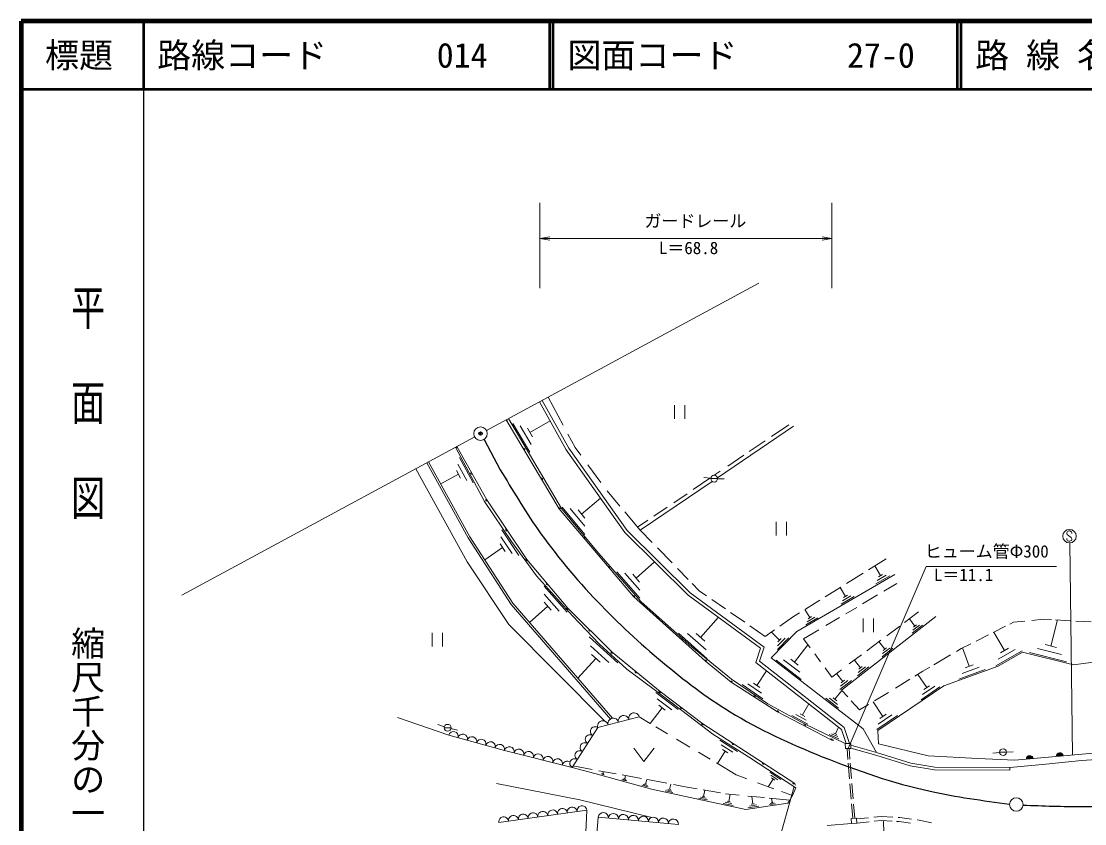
# Model space of a CAD drawing. Units: millimetres, scale not verified. Extents: x -49731810 to 680000, y -249061936 to 380000.
# Drawn here: x 40000 to 196504, y 261925 to 380000 of the extents above; entities that cross this region are included whole.
import ezdxf
from ezdxf.enums import TextEntityAlignment as Align

# ---------------------------------------------------------------- set-up
doc = ezdxf.new("R2010")
doc.units = ezdxf.units.MM
doc.header["$LTSCALE"] = 1000
doc.header["$PDMODE"] = 32
doc.header["$PDSIZE"] = 500
for name, color, linetype, lineweight in [('M-BGD', 7, 'Continuous', 13), ('M-BGD-RSTR', 3, 'Continuous', 13), ('M-STR-STR3', 7, 'Continuous', 13), ('M-TTL', 2, 'Continuous', 140), ('M-TTL-BAND', 7, 'Continuous', 25), ('M-TTL-LINE', 7, 'Continuous', 50), ('M-TTL-TXT', 7, 'Continuous', 13)]:
    doc.layers.add(name, color=color, linetype=linetype, lineweight=lineweight)
doc.layers.add('M-OTRS', color=6, linetype='Continuous')
doc.styles.add('@ＭＳ ゴシック', font='')
doc.styles.add('ＭＳ ゴシック', font='')
doc.styles.get('@ＭＳ ゴシック').set_extended_font_data('@MS Gothic')
doc.styles.get('ＭＳ ゴシック').set_extended_font_data('MS Gothic')

# ---------------------------------------------------------------- blocks, each defined once
blk = doc.blocks.new('open_arrow')
at = {"color": 0, "linetype": 'Continuous', "lineweight": -2}
blk.add_lwpolyline([(7.5, 1.25), (0, 0), (7.5, -1.25)], dxfattribs=at)

msp = doc.modelspace()

# ---------------------------------------------------------------- linework, layer by layer
at = {"layer": 'M-BGD'}
for p, q in [((116279, 324006), (120185, 316937)), ((116673, 324224), (120567, 317177)), ((117537, 324691), (119735, 320587)), ((136136, 321493), (136136, 323493)), ((137636, 323493), (137636, 321493)), ((119181, 308280), (111347, 321343)), ((111689, 321528), (119526, 308296)), ((114843, 316596), (112333, 320836)), ((117823, 321226), (114863, 319476)), ((115043, 317716), (113413, 320476)), ((115233, 318836), (114483, 320106)), ((120441, 319269), (121515, 317262)), ((142449, 312826), (153643, 320412)), ((152956, 320641), (150398, 318907)), ((149484, 318287), (147140, 316698)), ((103888, 317309), (108162, 309354)), ((104096, 317421), (108493, 309582)), ((120185, 316937), (128832, 304781)), ((120567, 317177), (129176, 305074)), ((121515, 317262), (122346, 316138)), ((146342, 316157), (143968, 314548)), ((99680, 315033), (105777, 303975)), ((99944, 315175), (106035, 304129)), ((104263, 314856), (105573, 312426)), ((104473, 315806), (106483, 312066)), ((123400, 314712), (125301, 312139)), ((98045, 314149), (105611, 300473)), ((101733, 311926), (104353, 313336)), ((104053, 313896), (104653, 312776)), ((142839, 313782), (141980, 313199)), ((131079, 305122), (141668, 312297)), ((141348, 312771), (138899, 311111)), ((141463, 312756), (140473, 312886)), ((141465, 312700), (142465, 312700)), ((142463, 312696), (143463, 312686)), ((126211, 310906), (128094, 308669)), ((137984, 310490), (136024, 309162)), ((108162, 309354), (112133, 303430)), ((108493, 309582), (114414, 300780)), ((122913, 304506), (119613, 308506)), ((125263, 309806), (122463, 307496)), ((135077, 308519), (133087, 307170)), ((130116, 295366), (119181, 308280)), ((119526, 308296), (124930, 301732)), ((122933, 305706), (120793, 308306)), ((122953, 306896), (121963, 308096)), ((128820, 307806), (131079, 305122)), ((110713, 305186), (113243, 301416)), ((132214, 306578), (130711, 305559)), ((151115, 304331), (151115, 306331)), ((152615, 306331), (152615, 304331)), ((105777, 303975), (112093, 294200)), ((106035, 304129), (112334, 294380)), ((110593, 304146), (112233, 301696)), ((128832, 304781), (138150, 295565)), ((129176, 305074), (138443, 295908)), ((131079, 305122), (132850, 303302)), ((108203, 300776), (110843, 302546)), ((110463, 303106), (111223, 301976)), ((112133, 303430), (115844, 298417)), ((133628, 302503), (135778, 300293)), ((114414, 300780), (120439, 293654)), ((124930, 301732), (131240, 294552)), ((164660, 299266), (167292, 300903)), ((105611, 300473), (111748, 291244)), ((131033, 295096), (127623, 298976)), ((133213, 300446), (130493, 298056)), ((136579, 299470), (138156, 297849)), ((165603, 299856), (166443, 298426)), ((115844, 298417), (121118, 292492)), ((131023, 296286), (128803, 298806)), ((131003, 297476), (129983, 298636)), ((168580, 298619), (154124, 290186)), ((161467, 297280), (163909, 298799)), ((167823, 298406), (165773, 297206)), ((167283, 298506), (165953, 297726)), ((166743, 298596), (166133, 298246)), ((116933, 296896), (120353, 293046)), ((138443, 295908), (149331, 287906)), ((138729, 297261), (139752, 296209)), ((139752, 296209), (140841, 295456)), ((158289, 295304), (160618, 296752)), ((160523, 296696), (161303, 295366)), ((168848, 297272), (166963, 296152)), ((112334, 294380), (126992, 277450)), ((116953, 295716), (119183, 293206)), ((116973, 294526), (118003, 293366)), ((140670, 285854), (130116, 295366)), ((131240, 294552), (138674, 287952)), ((138150, 295565), (148798, 287739)), ((141620, 294916), (143616, 293534)), ((155395, 293504), (157508, 294818)), ((162583, 295346), (160683, 294236)), ((162083, 295446), (160853, 294716)), ((161583, 295536), (161013, 295196)), ((166011, 295586), (163801, 294273)), ((112093, 294200), (126765, 277254)), ((114793, 291546), (117493, 293946)), ((120439, 293654), (126936, 287157)), ((144377, 293008), (146470, 291559)), ((153667, 292429), (154509, 292953)), ((155333, 293466), (156053, 292246)), ((162941, 293762), (161324, 292801)), ((169987, 291538), (172054, 293086)), ((111748, 291244), (125899, 277009)), ((121118, 292492), (125024, 288390)), ((142593, 292306), (139973, 289346)), ((151649, 291010), (153667, 292429)), ((157223, 292226), (155483, 291206)), ((156773, 292316), (155633, 291646)), ((156313, 292396), (155783, 292086)), ((160390, 292246), (158416, 291073)), ((174592, 292419), (160700, 281599)), ((163908, 290133), (163908, 292133)), ((165408, 292133), (165408, 290133)), ((170693, 292066), (171523, 291006)), ((172633, 291146), (171113, 289956)), ((172193, 291166), (171203, 290396)), ((171743, 291186), (171293, 290826)), ((185463, 291285), (186035, 291573)), ((186035, 291573), (187693, 291740)), ((188722, 291844), (190443, 292018)), ((190443, 292018), (191593, 291952)), ((192473, 291906), (191523, 288076)), ((192212, 291916), (194353, 291794)), ((195176, 291746), (197433, 291617)), ((100468, 287992), (100468, 289992)), ((101968, 289992), (101968, 287992)), ((140953, 286196), (136723, 289956)), ((140783, 287496), (138033, 289936)), ((140603, 288786), (139333, 289906)), ((147200, 291053), (149472, 289480)), ((149472, 289480), (150867, 290461)), ((154124, 290186), (150344, 286323)), ((150383, 290126), (151603, 288936)), ((157386, 290462), (155134, 289124)), ((167389, 289592), (169283, 291011)), ((180523, 288801), (182328, 289709)), ((183034, 290064), (184856, 290980)), ((183133, 290116), (184683, 287416)), ((123593, 289406), (127783, 285616)), ((123763, 288116), (126483, 285656)), ((125024, 288390), (129126, 284679)), ((152973, 289296), (151273, 287556)), ((152413, 289246), (151313, 288116)), ((151853, 289196), (151343, 288676)), ((155773, 288266), (153793, 285696)), ((155134, 289124), (156113, 287798)), ((164443, 287385), (166501, 288927)), ((166223, 288716), (167093, 287606)), ((178332, 287699), (179735, 288404)), ((192343, 287876), (190703, 288276)), ((123923, 286826), (125183, 285686)), ((126936, 287157), (134009, 281394)), ((138674, 287952), (144512, 283201)), ((148798, 287739), (148093, 285673)), ((149331, 287906), (148622, 285830)), ((156768, 286911), (157611, 285768)), ((161852, 285444), (163647, 286789)), ((168263, 287736), (166673, 286496)), ((167803, 287766), (166763, 286956)), ((167333, 287786), (166853, 287416)), ((174275, 285303), (176747, 286763)), ((177620, 287279), (178332, 287699)), ((178503, 287786), (179493, 285086)), ((187283, 287356), (183413, 285146)), ((186273, 287556), (183763, 286116)), ((187343, 287170), (183778, 285125)), ((185263, 287746), (184103, 287076)), ((194851, 285295), (187343, 287170)), ((193843, 285756), (188373, 287116)), ((193093, 286816), (189543, 287696)), ((209900, 287387), (194851, 285295)), ((121903, 283326), (124553, 286256)), ((144454, 282764), (140670, 285854)), ((148093, 285673), (160712, 275809)), ((148622, 285830), (161096, 276079)), ((150344, 286323), (163886, 275897)), ((154773, 283166), (151093, 285996)), ((154563, 284216), (152163, 286056)), ((154343, 285266), (153233, 286116)), ((158290, 284849), (159275, 283514)), ((162613, 286006), (163523, 284846)), ((164733, 284996), (163073, 283696)), ((164253, 285016), (163173, 284176)), ((163763, 285036), (163273, 284646)), ((172677, 284360), (173689, 284957)), ((183778, 285125), (175766, 282197)), ((180963, 284966), (178453, 284046)), ((180073, 285296), (178913, 284876)), ((129126, 284679), (133553, 281359)), ((149683, 284426), (148233, 282276)), ((159275, 283514), (160714, 284591)), ((159973, 284036), (160913, 282836)), ((171486, 283630), (172677, 284360)), ((171923, 283896), (173243, 281946)), ((181843, 284626), (177983, 283216)), ((151293, 278390), (144454, 282764)), ((144512, 283201), (149879, 279575)), ((149143, 280316), (146073, 282396)), ((148923, 281146), (146923, 282496)), ((148693, 281966), (147773, 282586)), ((162163, 282986), (160453, 281656)), ((161663, 283016), (160553, 282146)), ((161163, 283036), (160653, 282636)), ((175766, 282197), (166048, 275632)), ((168637, 281885), (170776, 283195)), ((175193, 282056), (172413, 280176)), ((174423, 282146), (172623, 280926)), ((173653, 282226), (172823, 281666)), ((133403, 281216), (136673, 278716)), ((133553, 281359), (138241, 277778)), ((133603, 280296), (135733, 278666)), ((134009, 281394), (140297, 276626)), ((160253, 278946), (158383, 280386)), ((160143, 279486), (158923, 280416)), ((160023, 280016), (159463, 280446)), ((160753, 281536), (159743, 280236)), ((160700, 281599), (161633, 280573)), ((165550, 279994), (167611, 281257)), ((132543, 276696), (134293, 278996)), ((133803, 279366), (134783, 278616)), ((149879, 279575), (155247, 276601)), ((155883, 279586), (154963, 277926)), ((162125, 280031), (163371, 278660)), ((163371, 278660), (164696, 279472)), ((165353, 279876), (166803, 277726)), ((102916, 274968), (95351, 277534)), ((130949, 277648), (124829, 276085)), ((132543, 276695), (130949, 277648)), ((138241, 277778), (141756, 275109)), ((159208, 274259), (151293, 278390)), ((155753, 276556), (153383, 277866)), ((155533, 277146), (153993, 277996)), ((155313, 277726), (154603, 278116)), ((168953, 277846), (165893, 275776)), ((168113, 277946), (166123, 276596)), ((167263, 278036), (166343, 277416)), ((102273, 276206), (101323, 276516)), ((102244, 276050), (103244, 276050)), ((103233, 275926), (104203, 275686)), ((124829, 276085), (121049, 270213)), ((135109, 275160), (133381, 276193)), ((140297, 276626), (153710, 267928)), ((155247, 276601), (161267, 273734)), ((160273, 276146), (159803, 275166)), ((160712, 275809), (161394, 273736)), ((161096, 276079), (161865, 273743)), ((163886, 275897), (165880, 272408)), ((166048, 275632), (166176, 273669)), ((111100, 272712), (102916, 274968)), ((138409, 273185), (136449, 274358)), ((141756, 275109), (147030, 271789)), ((142793, 274216), (145413, 272566)), ((160303, 274416), (158903, 275076)), ((160163, 274746), (159253, 275176)), ((160013, 275066), (159593, 275266)), ((121049, 270213), (111100, 272712)), ((130141, 273065), (131641, 271065)), ((131641, 271065), (133141, 273065)), ((141362, 271419), (139660, 272437)), ((142453, 270766), (143613, 272606)), ((143003, 273536), (144713, 272466)), ((143213, 272856), (144003, 272356)), ((161267, 273734), (162067, 273746)), ((161278, 272975), (161267, 273734)), ((162078, 272986), (161278, 272975)), ((161661, 271398), (161533, 272978)), ((161958, 271448), (161834, 272983)), ((162067, 273746), (162078, 272986)), ((162071, 273479), (165880, 272408)), ((162077, 273062), (165765, 272024)), ((165880, 272408), (170896, 270820)), ((166176, 273669), (173449, 271932)), ((183973, 272416), (182983, 272326)), ((183978, 272452), (184978, 272452)), ((184973, 272466), (185973, 272496)), ((186224, 271256), (203826, 272865)), ((145207, 269119), (142291, 270864)), ((147030, 271789), (153996, 267231)), ((161892, 268537), (161708, 270819)), ((162191, 268565), (162006, 270849)), ((165765, 272024), (170804, 270430)), ((170896, 270820), (174451, 270250)), ((173449, 271932), (180753, 271513)), ((180753, 271513), (186224, 271256)), ((190792, 270672), (196042, 271227)), ((196042, 271227), (199666, 271485)), ((124425, 269298), (121049, 270213)), ((121183, 270421), (124039, 269904)), ((132724, 267010), (124425, 269298)), ((125010, 269728), (127532, 269272)), ((125773, 269126), (125363, 269246)), ((125723, 269216), (125453, 269286)), ((125663, 269296), (125543, 269326)), ((125683, 269606), (125603, 269316)), ((150173, 269496), (151763, 268456)), ((170804, 270430), (174418, 269851)), ((174418, 269851), (185467, 269796)), ((174451, 270250), (185469, 270196)), ((185467, 269796), (185469, 270196)), ((185469, 270196), (190792, 270672)), ((109931, 267832), (122220, 265442)), ((129093, 268216), (128383, 268406)), ((128418, 269111), (129451, 268924)), ((129003, 268356), (128543, 268486)), ((128903, 268496), (128693, 268556)), ((128933, 269016), (128803, 268526)), ((129451, 268924), (131273, 268580)), ((132143, 267536), (131513, 267706)), ((132013, 267726), (131723, 267796)), ((132053, 268436), (131873, 267766)), ((132175, 268409), (134980, 267879)), ((135583, 267766), (135413, 266986)), ((136009, 267685), (137720, 267361)), ((146780, 268537), (145207, 269119)), ((150737, 267073), (148347, 267957)), ((149923, 267376), (150653, 268496)), ((150293, 269076), (151333, 268396)), ((150413, 268656), (150893, 268336)), ((162134, 265546), (161952, 267806)), ((162430, 265612), (162250, 267840)), ((132273, 267336), (131303, 267606)), ((146617, 263997), (132724, 267010)), ((135903, 266526), (134783, 266766)), ((135743, 266736), (135013, 266896)), ((135583, 266946), (135243, 267016)), ((137720, 267361), (139466, 267054)), ((140345, 266900), (142892, 266452)), ((140613, 266856), (140423, 265956)), ((143644, 266320), (145647, 266126)), ((144343, 266256), (144123, 265216)), ((153475, 266059), (151891, 266645)), ((153085, 265408), (153475, 266059)), ((153996, 267231), (153475, 266059)), ((122220, 265442), (132801, 262858)), ((140983, 265426), (139683, 265706)), ((140803, 265666), (139953, 265856)), ((140613, 265906), (140223, 265996)), ((144763, 264596), (143273, 264926)), ((144553, 264886), (143583, 265096)), ((144343, 265166), (143893, 265256)), ((152794, 264945), (146617, 263997)), ((146923, 266003), (149374, 265766)), ((148523, 264496), (146943, 264246)), ((148213, 264686), (147183, 264526)), ((147903, 264876), (147423, 264806)), ((147493, 265946), (147663, 264846)), ((150056, 265701), (153085, 265408)), ((150973, 264866), (150103, 264736)), ((150803, 264976), (150233, 264886)), ((150623, 265076), (150363, 265036)), ((150403, 265666), (150493, 265056)), ((153085, 265408), (152794, 264945)), ((162362, 262727), (162189, 264868)), ((162662, 262744), (162497, 264790)), ((110272, 262097), (123244, 263940)), ((123244, 263940), (122971, 258342)), ((165444, 262885), (166533, 262999)), ((166533, 262999), (168263, 262896)), ((124540, 258549), (124923, 262893)), ((124923, 262893), (136703, 261815)), ((158596, 261676), (162175, 261954)), ((162132, 262715), (162931, 262759)), ((162175, 261954), (162132, 262715)), ((162974, 261999), (162175, 261954)), ((162931, 262759), (162974, 261999)), ((162939, 262622), (164691, 262806)), ((163002, 262025), (164778, 262212)), ((165504, 262288), (166547, 262397)), ((166547, 262397), (168160, 262301)), ((166903, 262376), (166943, 260486)), ((168823, 262261), (169218, 262238)), ((169024, 262850), (169275, 262835)), ((169218, 262238), (170877, 262020)), ((169275, 262835), (171012, 262607)), ((171852, 262497), (172134, 262460)), ((172134, 262460), (173951, 262076))]:
    msp.add_line(p, q, dxfattribs=at)
at = {"layer": 'M-BGD', "lineweight": 25}
msp.add_line((108104, 318470), (110494, 314015), dxfattribs=at)
at = {"layer": 'M-BGD'}
for centre in [(141965, 312700), (102744, 276050), (184478, 272452)]:
    msp.add_circle(centre, 500, dxfattribs=at)
for centre, radius, start, end in [((111347, 321343), 150, 300.9498, 28.40776), ((104096, 317421), 150, 208.40776, 299.28648), ((113958, 316989), 150, 300.9498, 120.9498), ((106295, 313502), 150, 119.28648, 299.28648), ((116569, 312635), 150, 300.9498, 120.9498), ((108493, 309582), 150, 119.28648, 303.92553), ((119181, 308280), 150, 310.25707, 120.9498), ((111453, 305181), 150, 123.92553, 303.92553), ((122826, 303976), 150, 310.25707, 130.25707), ((114414, 300780), 150, 123.92553, 310.21747), ((126471, 299671), 150, 310.25707, 130.25707), ((117426, 297217), 150, 130.21747, 310.21747), ((130116, 295366), 150, 317.97116, 130.25707), ((120439, 293654), 150, 130.21747, 315), ((133634, 292195), 150, 317.97116, 137.97116), ((123688, 290406), 150, 135, 315), ((137152, 289025), 150, 317.97116, 137.97116), ((126936, 287157), 150, 135, 320.82634), ((140670, 285854), 150, 320.76789, 137.97116), ((130473, 284275), 150, 140.82634, 320.82634), ((144454, 282764), 150, 327.39727, 140.76789), ((134009, 281394), 150, 140.82634, 322.82575), ((147873, 280577), 150, 327.39727, 147.39727), ((137153, 279010), 150, 142.82575, 322.82575), ((125594, 276281), 790, 14.32272, 194.32272), ((127124, 276671), 790, 14.32272, 194.32272), ((128654, 277062), 790, 14.32272, 194.32272), ((130184, 277453), 790, 14.32272, 194.32272), ((151293, 278390), 150, 332.4386, 147.39727), ((103598, 274780), 707, 344.58776, 164.58776), ((124451, 275498), 698, 57.2315, 237.2315), ((140297, 276626), 150, 142.82575, 327.03911), ((155251, 276324), 150, 332.4386, 152.4386), ((104962, 274404), 707, 344.58776, 164.58776), ((106326, 274028), 707, 344.58776, 164.58776), ((107690, 273652), 707, 344.58776, 164.58776), ((109054, 273276), 707, 344.58776, 164.58776), ((123695, 274324), 698, 57.2315, 237.2315), ((159208, 274259), 150, 332.4386, 152.4386), ((159440, 274702), 500, 242.4386, 287.4386), ((110418, 272900), 707, 344.58776, 164.58776), ((111810, 272533), 733, 345.89789, 165.89789), ((113231, 272176), 733, 345.89789, 165.89789), ((114653, 271819), 733, 345.89789, 165.89789), ((122183, 271974), 698, 57.2315, 237.2315), ((122939, 273149), 698, 57.2315, 237.2315), ((144768, 273726), 150, 147.03911, 327.03911), ((192824, 271859), 500, 5.22276, 185.22276), ((192824, 271859), 500, 5.22276, 185.22276), ((116074, 271462), 733, 345.89789, 165.89789), ((117495, 271105), 733, 345.89789, 165.89789), ((118917, 270748), 733, 345.89789, 165.89789), ((120338, 270391), 733, 55.26169, 165.89789), ((121427, 270800), 698, 57.2315, 237.2315), ((149239, 270827), 150, 147.03911, 327.03911), ((188424, 271457), 500, 5.22276, 185.22276), ((188424, 271457), 500, 5.22276, 185.22276), ((188424, 271457), 450, 5.22276, 185.22276), ((188424, 271457), 400, 5.22276, 185.22276), ((188424, 271457), 350, 5.22276, 185.22276), ((188424, 271457), 300, 5.22276, 185.22276), ((188424, 271457), 250, 5.22276, 185.22276), ((188424, 271457), 200, 5.22276, 185.22276), ((188424, 271457), 150, 5.22276, 185.22276), ((188424, 271457), 100, 5.22276, 185.22276), ((188424, 271457), 50, 5.22276, 185.22276), ((192824, 271859), 450, 5.22276, 185.22276), ((192824, 271859), 400, 5.22276, 185.22276), ((192824, 271859), 350, 5.22276, 185.22276), ((192824, 271859), 300, 5.22276, 185.22276), ((192824, 271859), 250, 5.22276, 185.22276), ((192824, 271859), 200, 5.22276, 185.22276), ((192824, 271859), 150, 5.22276, 185.22276), ((192824, 271859), 100, 5.22276, 185.22276), ((192824, 271859), 50, 5.22276, 185.22276), ((153710, 267928), 150, 147.03911, 327.03911), ((153438, 267509), 500, 12.03911, 57.03911), ((122523, 263838), 728, 8.08788, 188.08788), ((110993, 262199), 728, 8.08788, 188.08788), ((112434, 262404), 728, 8.08788, 188.08788), ((113875, 262609), 728, 8.08788, 188.08788), ((115317, 262814), 728, 8.08788, 188.08788), ((116758, 263019), 728, 8.08788, 188.08788), ((118199, 263223), 728, 8.08788, 188.08788), ((119641, 263428), 728, 8.08788, 188.08788), ((121082, 263633), 728, 8.08788, 188.08788), ((125659, 262825), 739, 354.77509, 174.77509), ((127132, 262691), 739, 354.77509, 174.77509), ((128604, 262556), 739, 354.77509, 174.77509), ((130077, 262421), 739, 354.77509, 174.77509), ((131549, 262287), 739, 354.77509, 174.77509), ((133022, 262152), 739, 354.77509, 174.77509), ((134494, 262017), 739, 354.77509, 174.77509), ((135967, 261883), 739, 354.77509, 174.77509)]:
    msp.add_arc(centre, radius, start, end, dxfattribs=at)
at = {"layer": 'M-BGD', "lineweight": 25}
for points, knots in [([(110494, 314015), (112257, 311067), (114020, 308119), (115977, 305301), (118612, 301507), (121599, 297949), (124796, 294608), (127819, 291450), (131030, 288485), (134387, 285679), (137538, 283044), (140818, 280548), (144308, 278403), (148588, 275773), (153183, 273669), (157867, 271789), (163042, 269712), (168324, 267909), (173742, 266718), (177595, 265871), (181517, 265333), (185439, 264796)], [0, 0, 0, 0, 1, 1, 1, 2, 2, 2, 3, 3, 3, 4, 4, 4, 5, 5, 5, 6, 6, 6, 7, 7, 7, 7]), ([(187434, 264667), (190365, 264556), (193296, 264445), (196228, 264466), (199615, 264491), (203004, 264693), (206373, 265055), (211221, 265576), (216027, 266428), (220815, 267377), (226049, 268414), (231262, 269567), (236388, 271021), (241414, 272448), (246356, 274164), (251298, 275881)], [0, 0, 0, 0, 1, 1, 1, 2, 2, 2, 3, 3, 3, 4, 4, 4, 5, 5, 5, 5])]:
    msp.add_open_spline(points, degree=3, knots=knots, dxfattribs=at)
at = {"layer": 'M-BGD-RSTR'}
for p, q in [((108466, 319785), (148519, 341448)), ((63651, 295546), (106734, 318848))]:
    msp.add_line(p, q, dxfattribs=at)
for centre in [(107586, 319325), (186438, 264752)]:
    msp.add_circle(centre, 1000, dxfattribs=at)
at = {"layer": 'M-OTRS'}
msp.add_point((107596, 319336), dxfattribs=at)
at = {"layer": 'M-STR-STR3'}
for p, q in [((116326, 353292), (116326, 340711)), ((159288, 353292), (159288, 340711)), ((116326, 348037), (159288, 348037)), ((161687, 272981), (173167, 299785)), ((173167, 299785), (192373, 299785))]:
    msp.add_line(p, q, dxfattribs=at)
at = {"layer": 'M-TTL'}
for p, q in [((40000, 380000), (40000, 20000)), ((680000, 380000), (40000, 380000))]:
    msp.add_line(p, q, dxfattribs=at)
at = {"layer": 'M-TTL-BAND'}
msp.add_line((58000, 370000), (58000, 20000), dxfattribs=at)
at = {"layer": 'M-TTL-LINE'}
for p, q in [((58000, 380000), (58000, 370000)), ((117750, 380000), (117750, 370000)), ((118250, 380000), (118250, 370000)), ((177750, 380000), (177750, 370000)), ((178250, 380000), (178250, 370000)), ((40000, 370000), (680000, 370000))]:
    msp.add_line(p, q, dxfattribs=at)
at = {"layer": 'M-TTL-TXT'}
for p, q in [((193978, 304936), (193854, 304751)), ((193854, 304751), (193857, 304620)), ((193857, 303772), (193854, 303893)), ((193857, 304620), (193920, 304491)), ((193896, 303669), (193857, 303772)), ((193981, 303558), (193896, 303669)), ((193920, 304491), (194176, 304309)), ((194170, 305002), (193978, 304936)), ((194291, 304999), (194170, 305002)), ((194176, 304309), (194305, 304177)), ((194542, 304880), (194291, 304999)), ((194305, 304177), (194484, 304061)), ((194544, 303619), (194402, 303527)), ((194484, 304061), (194610, 303861)), ((194605, 304749), (194542, 304880)), ((194605, 303751), (194544, 303619)), ((194605, 304620), (194605, 304749)), ((194610, 303861), (194605, 303751)), ((194168, 303498), (193981, 303558)), ((194302, 303498), (194168, 303498)), ((194402, 303527), (194302, 303498)), ((194304, 303240), (194727, 272033)), ((146633, 242048), (153756, 267388))]:
    msp.add_line(p, q, dxfattribs=at)
msp.add_circle((194262, 304239), 1000, dxfattribs=at)

# ---------------------------------------------------------------- block references
at = {"layer": 'M-STR-STR3', "xscale": 193, "yscale": 193}
msp.add_blockref('open_arrow', (116326, 348037), dxfattribs=at)
at = {"layer": 'M-STR-STR3', "xscale": 193, "yscale": 193, "rotation": 180}
msp.add_blockref('open_arrow', (159288, 348037), dxfattribs=at)

# ---------------------------------------------------------------- texts
at = {"layer": 'M-STR-STR3', "style": 'ＭＳ ゴシック'}
for s, p in [('ガードレール', (131708, 351540)), ('L＝68.8', (133828, 347568)), ('ヒューム管Φ300', (172959, 302922)), ('L＝11.1', (174306, 299459))]:
    msp.add_text(s, height=1833, dxfattribs=at).set_placement(p, align=Align.TOP_LEFT)
at = {"layer": 'M-TTL-BAND', "style": '@ＭＳ ゴシック', "width": 1.4}
msp.add_text('平  面  図', height=3666, rotation=270, dxfattribs=at).set_placement((49777, 306475), align=Align.MIDDLE_RIGHT)
at = {"layer": 'M-TTL-BAND', "style": '@ＭＳ ゴシック'}
msp.add_text('縮尺千分の一', height=3666, rotation=270, dxfattribs=at).set_placement((49777, 261030), align=Align.MIDDLE_RIGHT)
at = {"layer": 'M-TTL-TXT', "style": 'ＭＳ ゴシック'}
msp.add_text('標題', height=3666, dxfattribs=at).set_placement((48500, 375000), align=Align.MIDDLE_CENTER)
for s, p in [('路線コード', (60000, 375000)), ('路 線 名', (180380, 375000)), ('014', (101142, 375000)), ('図面コード', (120380, 375000)), ('27-0', (161521, 375000))]:
    msp.add_text(s, height=3666, dxfattribs=at).set_placement(p, align=Align.MIDDLE_LEFT)

doc.saveas('drawing.dxf')
